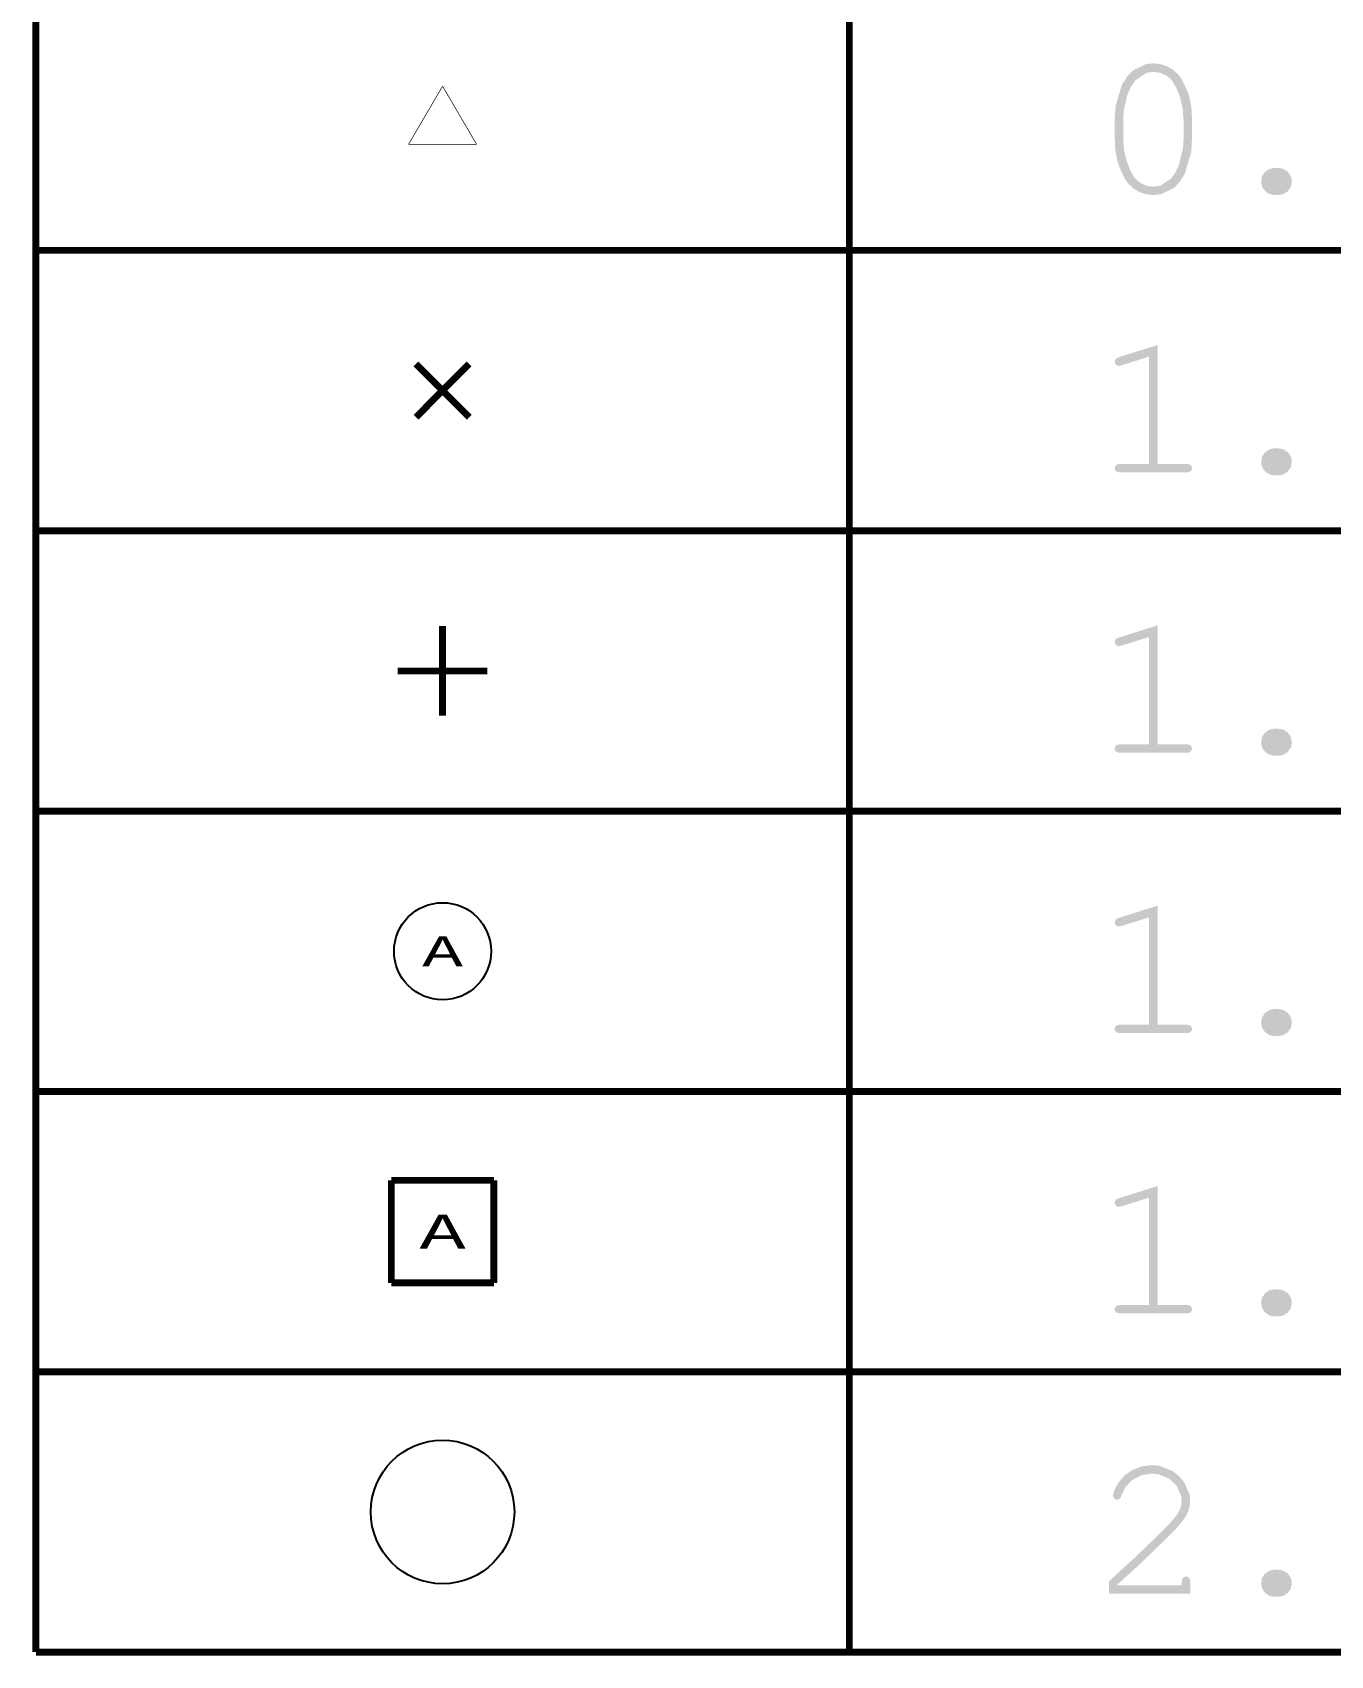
# Model space of a CAD drawing. Extents: x -3 to 268, y -4 to 76.
# Drawn here: x 110.87 to 129.87, y 30.49 to 54.22 of the extents above; entities that cross this region are included whole.
import ezdxf
from ezdxf.enums import TextEntityAlignment as Align

# ---------------------------------------------------------------- set-up
doc = ezdxf.new("R2010")
doc.units = 0
doc.layers.add('DRILL_SYMBOLS', color=255, linetype='CONTINUOUS')
doc.styles.add('MONOTxtStyle', font='monotxt')

msp = doc.modelspace()

# ---------------------------------------------------------------- hatches: boundary and pattern name
at = {"layer": 'DRILL_SYMBOLS'}
for points in [[(127.839866, 52.9614), (127.839866, 52.656713), (127.828056, 52.468572), (127.733574, 52.154363), (127.716819, 52.945287), (127.704551, 53.113561), (127.667747, 53.26975), (127.615562, 53.404699), (127.557151, 53.509252), (127.515037, 53.556859), (127.461937, 53.597142), (127.373314, 53.635595), (127.274437, 53.648412), (127.17675, 53.635228), (127.014885, 53.52976), (126.950706, 53.437475), (126.899437, 53.327611), (126.840843, 53.081517), (126.833519, 52.945287), (126.833519, 52.674291), (126.845787, 52.505834), (126.882591, 52.349096), (126.935142, 52.213598), (126.994651, 52.108861), (127.035667, 52.062352), (127.088401, 52.022435), (127.177391, 51.982885), (127.277366, 51.969701), (127.374412, 51.98293), (127.535545, 52.088765), (127.599632, 52.181371), (127.650901, 52.291555), (127.709495, 52.538015), (127.716819, 52.674291), (127.716819, 52.945287), (127.733574, 52.154363), (127.650901, 52.028295), (127.572075, 51.948837), (127.385307, 51.858028), (127.277366, 51.846677), (127.172081, 51.85748), (127.073021, 51.88989), (126.984214, 51.941692), (126.90969, 52.010717), (126.865196, 52.073705), (126.816673, 52.16599), (126.773277, 52.268529), (126.744163, 52.362279), (126.718895, 52.498876), (126.710472, 52.656713), (126.710472, 52.9614), (126.722282, 53.150182), (126.816764, 53.465123), (126.899437, 53.591283), (126.978263, 53.670751), (127.165031, 53.761571), (127.272972, 53.772924), (127.379173, 53.76212), (127.47805, 53.729711), (127.566307, 53.677892), (127.640648, 53.608861), (127.686058, 53.544774), (127.734398, 53.452123), (127.77761, 53.34995), (127.80764, 53.257299), (127.83181, 53.120336)], [(129.049827, 52.243627), (129.102562, 52.243627), (129.178733, 52.229162), (129.243187, 52.185766), (129.287132, 52.121862), (129.30178, 52.045873), (129.286949, 51.96787), (129.242454, 51.903783), (129.177818, 51.860954), (129.102562, 51.846677), (129.049827, 51.846677), (128.973655, 51.861137), (128.909202, 51.904516), (128.865257, 51.968419), (128.850608, 52.044408), (128.86544, 52.122411), (128.909935, 52.186498), (128.974571, 52.229345)], [(127.33596, 49.653881), (127.33596, 47.913646), (127.757835, 47.913646), (127.795555, 47.909435), (127.820823, 47.896801), (127.835106, 47.877208), (127.839866, 47.852123), (127.835106, 47.827953), (127.820823, 47.808178), (127.795555, 47.794994), (127.757835, 47.7906), (126.791038, 47.7906), (126.753318, 47.794994), (126.72805, 47.808178), (126.713768, 47.827953), (126.709007, 47.852123), (126.713768, 47.877208), (126.72805, 47.896801), (126.753318, 47.909435), (126.791038, 47.913646), (127.212913, 47.913646), (127.212913, 49.483959), (126.811546, 49.357982), (126.786277, 49.351391), (126.769065, 49.349193), (126.748008, 49.353771), (126.728782, 49.367504), (126.715049, 49.387462), (126.710472, 49.410717), (126.714134, 49.431957), (126.72512, 49.451732), (126.743064, 49.463817), (126.77346, 49.476635)], [(129.049827, 48.143627), (129.102562, 48.143627), (129.178733, 48.129162), (129.243187, 48.085766), (129.287132, 48.021862), (129.30178, 47.945873), (129.286949, 47.86787), (129.242454, 47.803783), (129.177818, 47.760954), (129.102562, 47.746677), (129.049827, 47.746677), (128.973655, 47.761137), (128.909202, 47.804516), (128.865257, 47.868419), (128.850608, 47.944408), (128.86544, 48.022411), (128.909935, 48.086498), (128.974571, 48.129345)], [(127.33596, 45.553881), (127.33596, 43.813646), (127.757835, 43.813646), (127.795555, 43.809435), (127.820823, 43.796801), (127.835106, 43.777208), (127.839866, 43.752123), (127.835106, 43.727953), (127.820823, 43.708178), (127.795555, 43.694994), (127.757835, 43.6906), (126.791038, 43.6906), (126.753318, 43.694994), (126.72805, 43.708178), (126.713768, 43.727953), (126.709007, 43.752123), (126.713768, 43.777208), (126.72805, 43.796801), (126.753318, 43.809435), (126.791038, 43.813646), (127.212913, 43.813646), (127.212913, 45.383959), (126.811546, 45.257982), (126.786277, 45.251391), (126.769065, 45.249193), (126.748008, 45.253771), (126.728782, 45.267504), (126.715049, 45.287462), (126.710472, 45.310717), (126.714134, 45.331957), (126.72512, 45.351732), (126.743064, 45.363817), (126.77346, 45.376635)], [(129.049827, 44.043627), (129.102562, 44.043627), (129.178733, 44.029162), (129.243187, 43.985766), (129.287132, 43.921862), (129.30178, 43.845873), (129.286949, 43.76787), (129.242454, 43.703783), (129.177818, 43.660954), (129.102562, 43.646677), (129.049827, 43.646677), (128.973655, 43.661137), (128.909202, 43.704516), (128.865257, 43.768419), (128.850608, 43.844408), (128.86544, 43.922411), (128.909935, 43.986498), (128.974571, 44.029345)], [(127.33596, 41.453881), (127.33596, 39.713646), (127.757835, 39.713646), (127.795555, 39.709435), (127.820823, 39.696801), (127.835106, 39.677208), (127.839866, 39.652123), (127.835106, 39.627953), (127.820823, 39.608178), (127.795555, 39.594994), (127.757835, 39.5906), (126.791038, 39.5906), (126.753318, 39.594994), (126.72805, 39.608178), (126.713768, 39.627953), (126.709007, 39.652123), (126.713768, 39.677208), (126.72805, 39.696801), (126.753318, 39.709435), (126.791038, 39.713646), (127.212913, 39.713646), (127.212913, 41.283959), (126.811546, 41.157982), (126.786277, 41.151391), (126.769065, 41.149193), (126.748008, 41.153771), (126.728782, 41.167504), (126.715049, 41.187462), (126.710472, 41.210717), (126.714134, 41.231957), (126.72512, 41.251732), (126.743064, 41.263817), (126.77346, 41.276635)], [(129.049827, 39.943627), (129.102562, 39.943627), (129.178733, 39.929162), (129.243187, 39.885766), (129.287132, 39.821862), (129.30178, 39.745873), (129.286949, 39.66787), (129.242454, 39.603783), (129.177818, 39.560954), (129.102562, 39.546677), (129.049827, 39.546677), (128.973655, 39.561137), (128.909202, 39.604516), (128.865257, 39.668419), (128.850608, 39.744408), (128.86544, 39.822411), (128.909935, 39.886498), (128.974571, 39.929345)], [(127.33596, 37.353881), (127.33596, 35.613646), (127.757835, 35.613646), (127.795555, 35.609435), (127.820823, 35.596801), (127.835106, 35.577208), (127.839866, 35.552123), (127.835106, 35.527953), (127.820823, 35.508178), (127.795555, 35.494994), (127.757835, 35.4906), (126.791038, 35.4906), (126.753318, 35.494994), (126.72805, 35.508178), (126.713768, 35.527953), (126.709007, 35.552123), (126.713768, 35.577208), (126.72805, 35.596801), (126.753318, 35.609435), (126.791038, 35.613646), (127.212913, 35.613646), (127.212913, 37.183959), (126.811546, 37.057982), (126.786277, 37.051391), (126.769065, 37.049193), (126.748008, 37.053771), (126.728782, 37.067504), (126.715049, 37.087462), (126.710472, 37.110717), (126.714134, 37.131957), (126.72512, 37.151732), (126.743064, 37.163817), (126.77346, 37.176635)], [(129.049827, 35.843627), (129.102562, 35.843627), (129.178733, 35.829162), (129.243187, 35.785766), (129.287132, 35.721862), (129.30178, 35.645873), (129.286949, 35.56787), (129.242454, 35.503783), (129.177818, 35.460954), (129.102562, 35.446677), (129.049827, 35.446677), (128.973655, 35.461137), (128.909202, 35.504516), (128.865257, 35.568419), (128.850608, 35.644408), (128.86544, 35.722411), (128.909935, 35.786498), (128.974571, 35.829345)], [(126.745628, 31.513646), (127.690452, 31.513646), (127.690452, 31.561986), (127.694847, 31.599706), (127.70803, 31.624975), (127.728172, 31.639257), (127.75344, 31.644017), (127.77761, 31.639257), (127.797386, 31.624975), (127.810569, 31.599706), (127.814964, 31.561986), (127.814964, 31.3906), (126.625511, 31.3906), (126.625511, 31.57224), (126.995384, 31.912084), (127.355003, 32.257787), (127.494529, 32.398778), (127.582054, 32.496557), (127.633873, 32.568151), (127.666282, 32.63059), (127.683311, 32.688634), (127.688987, 32.747045), (127.681022, 32.823858), (127.617302, 32.96375), (127.561546, 33.02683), (127.494529, 33.080022), (127.340721, 33.140813), (127.253929, 33.148412), (127.101951, 33.125341), (126.968284, 33.056127), (126.865745, 32.952855), (126.807151, 32.827611), (126.797264, 32.798681), (126.785179, 32.782201), (126.766136, 32.771215), (126.744163, 32.767553), (126.721275, 32.771764), (126.702415, 32.784398), (126.689781, 32.802892), (126.685569, 32.824682), (126.704795, 32.907445), (126.762474, 33.015111), (126.854026, 33.122411), (126.974876, 33.204076), (127.112022, 33.255712), (127.252464, 33.272924), (127.363426, 33.262944), (127.56118, 33.18311), (127.647972, 33.113256), (127.72039, 33.030767), (127.803154, 32.849859), (127.813499, 32.751439), (127.806541, 32.669957), (127.785667, 32.595433), (127.74813, 32.521093), (127.691185, 32.44016), (127.597984, 32.334508), (127.451683, 32.18601), (127.058372, 31.806249), (126.745628, 31.522435)], [(129.049827, 31.743627), (129.102562, 31.743627), (129.178733, 31.729162), (129.243187, 31.685766), (129.287132, 31.621862), (129.30178, 31.545873), (129.286949, 31.46787), (129.242454, 31.403783), (129.177818, 31.360954), (129.102562, 31.346677), (129.049827, 31.346677), (128.973655, 31.361137), (128.909202, 31.404516), (128.865257, 31.468419), (128.850608, 31.544408), (128.86544, 31.622411), (128.909935, 31.686498), (128.974571, 31.729345)]]:
    msp.add_hatch(color=7, dxfattribs=at).paths.add_polyline_path(points)

# ---------------------------------------------------------------- linework, layer by layer
at = {"layer": 'DRILL_SYMBOLS', "color": 7}
for points, const_width in [([(110.923999, 75.637377), (110.923999, 30.537377)], 0.1), ([(122.825755, 67.437377), (122.825755, 30.537377)], 0.1), ([(127.839866, 52.9614), (127.839866, 52.656713), (127.828056, 52.468572), (127.733574, 52.154363), (127.716819, 52.945287), (127.704551, 53.113561), (127.667747, 53.26975), (127.615562, 53.404699), (127.557151, 53.509252), (127.515037, 53.556859), (127.461937, 53.597142), (127.373314, 53.635595), (127.274437, 53.648412), (127.17675, 53.635228), (127.014885, 53.52976), (126.950706, 53.437475), (126.899437, 53.327611), (126.840843, 53.081517), (126.833519, 52.945287), (126.833519, 52.674291), (126.845787, 52.505834), (126.882591, 52.349096), (126.935142, 52.213598), (126.994651, 52.108861), (127.035667, 52.062352), (127.088401, 52.022435), (127.177391, 51.982885), (127.277366, 51.969701), (127.374412, 51.98293), (127.535545, 52.088765), (127.599632, 52.181371), (127.650901, 52.291555), (127.709495, 52.538015), (127.716819, 52.674291), (127.716819, 52.945287), (127.733574, 52.154363), (127.650901, 52.028295), (127.572075, 51.948837), (127.385307, 51.858028), (127.277366, 51.846677), (127.172081, 51.85748), (127.073021, 51.88989), (126.984214, 51.941692), (126.90969, 52.010717), (126.865196, 52.073705), (126.816673, 52.16599), (126.773277, 52.268529), (126.744163, 52.362279), (126.718895, 52.498876), (126.710472, 52.656713), (126.710472, 52.9614), (126.722282, 53.150182), (126.816764, 53.465123), (126.899437, 53.591283), (126.978263, 53.670751), (127.165031, 53.761571), (127.272972, 53.772924), (127.379173, 53.76212), (127.47805, 53.729711), (127.566307, 53.677892), (127.640648, 53.608861), (127.686058, 53.544774), (127.734398, 53.452123), (127.77761, 53.34995), (127.80764, 53.257299), (127.83181, 53.120336), (127.839866, 52.9614)], 0.000001), ([(116.874877, 53.439133), (116.377418, 52.589918)], 0.01), ([(117.372336, 52.589918), (116.874877, 53.439133)], 0.01), ([(116.377418, 52.589918), (117.372336, 52.589918)], 0.01), ([(129.049827, 52.243627), (129.102562, 52.243627), (129.178733, 52.229162), (129.243187, 52.185766), (129.287132, 52.121862), (129.30178, 52.045873), (129.286949, 51.96787), (129.242454, 51.903783), (129.177818, 51.860954), (129.102562, 51.846677), (129.049827, 51.846677), (128.973655, 51.861137), (128.909202, 51.904516), (128.865257, 51.968419), (128.850608, 52.044408), (128.86544, 52.122411), (128.909935, 52.186498), (128.974571, 52.229345), (129.049827, 52.243627)], 0.000001), ([(110.923999, 51.037377), (267.529853, 51.037377)], 0.1), ([(127.33596, 49.653881), (127.33596, 47.913646), (127.757835, 47.913646), (127.795555, 47.909435), (127.820823, 47.896801), (127.835106, 47.877208), (127.839866, 47.852123), (127.835106, 47.827953), (127.820823, 47.808178), (127.795555, 47.794994), (127.757835, 47.7906), (126.791038, 47.7906), (126.753318, 47.794994), (126.72805, 47.808178), (126.713768, 47.827953), (126.709007, 47.852123), (126.713768, 47.877208), (126.72805, 47.896801), (126.753318, 47.909435), (126.791038, 47.913646), (127.212913, 47.913646), (127.212913, 49.483959), (126.811546, 49.357982), (126.786277, 49.351391), (126.769065, 49.349193), (126.748008, 49.353771), (126.728782, 49.367504), (126.715049, 49.387462), (126.710472, 49.410717), (126.714134, 49.431957), (126.72512, 49.451732), (126.743064, 49.463817), (126.77346, 49.476635), (127.33596, 49.653881)], 0.000001), ([(116.485763, 48.598263), (117.263991, 49.376491)], 0.1), ([(116.485763, 49.376491), (117.263991, 48.598263)], 0.1), ([(129.049827, 48.143627), (129.102562, 48.143627), (129.178733, 48.129162), (129.243187, 48.085766), (129.287132, 48.021862), (129.30178, 47.945873), (129.286949, 47.86787), (129.242454, 47.803783), (129.177818, 47.760954), (129.102562, 47.746677), (129.049827, 47.746677), (128.973655, 47.761137), (128.909202, 47.804516), (128.865257, 47.868419), (128.850608, 47.944408), (128.86544, 48.022411), (128.909935, 48.086498), (128.974571, 48.129345), (129.049827, 48.143627)], 0.000001), ([(110.923999, 46.937377), (267.529853, 46.937377)], 0.1), ([(116.874877, 44.231168), (116.874877, 45.543586)], 0.1), ([(127.33596, 45.553881), (127.33596, 43.813646), (127.757835, 43.813646), (127.795555, 43.809435), (127.820823, 43.796801), (127.835106, 43.777208), (127.839866, 43.752123), (127.835106, 43.727953), (127.820823, 43.708178), (127.795555, 43.694994), (127.757835, 43.6906), (126.791038, 43.6906), (126.753318, 43.694994), (126.72805, 43.708178), (126.713768, 43.727953), (126.709007, 43.752123), (126.713768, 43.777208), (126.72805, 43.796801), (126.753318, 43.809435), (126.791038, 43.813646), (127.212913, 43.813646), (127.212913, 45.383959), (126.811546, 45.257982), (126.786277, 45.251391), (126.769065, 45.249193), (126.748008, 45.253771), (126.728782, 45.267504), (126.715049, 45.287462), (126.710472, 45.310717), (126.714134, 45.331957), (126.72512, 45.351732), (126.743064, 45.363817), (126.77346, 45.376635), (127.33596, 45.553881)], 0.000001), ([(116.218668, 44.887377), (117.531086, 44.887377)], 0.1), ([(129.049827, 44.043627), (129.102562, 44.043627), (129.178733, 44.029162), (129.243187, 43.985766), (129.287132, 43.921862), (129.30178, 43.845873), (129.286949, 43.76787), (129.242454, 43.703783), (129.177818, 43.660954), (129.102562, 43.646677), (129.049827, 43.646677), (128.973655, 43.661137), (128.909202, 43.704516), (128.865257, 43.768419), (128.850608, 43.844408), (128.86544, 43.922411), (128.909935, 43.986498), (128.974571, 44.029345), (129.049827, 44.043627)], 0.000001), ([(110.923999, 42.837377), (267.529853, 42.837377)], 0.1), ([(127.33596, 41.453881), (127.33596, 39.713646), (127.757835, 39.713646), (127.795555, 39.709435), (127.820823, 39.696801), (127.835106, 39.677208), (127.839866, 39.652123), (127.835106, 39.627953), (127.820823, 39.608178), (127.795555, 39.594994), (127.757835, 39.5906), (126.791038, 39.5906), (126.753318, 39.594994), (126.72805, 39.608178), (126.713768, 39.627953), (126.709007, 39.652123), (126.713768, 39.677208), (126.72805, 39.696801), (126.753318, 39.709435), (126.791038, 39.713646), (127.212913, 39.713646), (127.212913, 41.283959), (126.811546, 41.157982), (126.786277, 41.151391), (126.769065, 41.149193), (126.748008, 41.153771), (126.728782, 41.167504), (126.715049, 41.187462), (126.710472, 41.210717), (126.714134, 41.231957), (126.72512, 41.251732), (126.743064, 41.263817), (126.77346, 41.276635), (127.33596, 41.453881)], 0.000001), ([(129.049827, 39.943627), (129.102562, 39.943627), (129.178733, 39.929162), (129.243187, 39.885766), (129.287132, 39.821862), (129.30178, 39.745873), (129.286949, 39.66787), (129.242454, 39.603783), (129.177818, 39.560954), (129.102562, 39.546677), (129.049827, 39.546677), (128.973655, 39.561137), (128.909202, 39.604516), (128.865257, 39.668419), (128.850608, 39.744408), (128.86544, 39.822411), (128.909935, 39.886498), (128.974571, 39.929345), (129.049827, 39.943627)], 0.000001), ([(110.923999, 38.737377), (267.529853, 38.737377)], 0.1), ([(117.624877, 37.437377), (116.124877, 37.437377)], 0.1), ([(116.124877, 37.437377), (116.124877, 35.937377)], 0.1), ([(117.624877, 35.937377), (117.624877, 37.437377)], 0.1), ([(127.33596, 37.353881), (127.33596, 35.613646), (127.757835, 35.613646), (127.795555, 35.609435), (127.820823, 35.596801), (127.835106, 35.577208), (127.839866, 35.552123), (127.835106, 35.527953), (127.820823, 35.508178), (127.795555, 35.494994), (127.757835, 35.4906), (126.791038, 35.4906), (126.753318, 35.494994), (126.72805, 35.508178), (126.713768, 35.527953), (126.709007, 35.552123), (126.713768, 35.577208), (126.72805, 35.596801), (126.753318, 35.609435), (126.791038, 35.613646), (127.212913, 35.613646), (127.212913, 37.183959), (126.811546, 37.057982), (126.786277, 37.051391), (126.769065, 37.049193), (126.748008, 37.053771), (126.728782, 37.067504), (126.715049, 37.087462), (126.710472, 37.110717), (126.714134, 37.131957), (126.72512, 37.151732), (126.743064, 37.163817), (126.77346, 37.176635), (127.33596, 37.353881)], 0.000001), ([(116.124877, 35.937377), (117.624877, 35.937377)], 0.1), ([(129.049827, 35.843627), (129.102562, 35.843627), (129.178733, 35.829162), (129.243187, 35.785766), (129.287132, 35.721862), (129.30178, 35.645873), (129.286949, 35.56787), (129.242454, 35.503783), (129.177818, 35.460954), (129.102562, 35.446677), (129.049827, 35.446677), (128.973655, 35.461137), (128.909202, 35.504516), (128.865257, 35.568419), (128.850608, 35.644408), (128.86544, 35.722411), (128.909935, 35.786498), (128.974571, 35.829345), (129.049827, 35.843627)], 0.000001), ([(110.923999, 34.637377), (267.529853, 34.637377)], 0.1), ([(126.745628, 31.513646), (127.690452, 31.513646), (127.690452, 31.561986), (127.694847, 31.599706), (127.70803, 31.624975), (127.728172, 31.639257), (127.75344, 31.644017), (127.77761, 31.639257), (127.797386, 31.624975), (127.810569, 31.599706), (127.814964, 31.561986), (127.814964, 31.3906), (126.625511, 31.3906), (126.625511, 31.57224), (126.995384, 31.912084), (127.355003, 32.257787), (127.494529, 32.398778), (127.582054, 32.496557), (127.633873, 32.568151), (127.666282, 32.63059), (127.683311, 32.688634), (127.688987, 32.747045), (127.681022, 32.823858), (127.617302, 32.96375), (127.561546, 33.02683), (127.494529, 33.080022), (127.340721, 33.140813), (127.253929, 33.148412), (127.101951, 33.125341), (126.968284, 33.056127), (126.865745, 32.952855), (126.807151, 32.827611), (126.797264, 32.798681), (126.785179, 32.782201), (126.766136, 32.771215), (126.744163, 32.767553), (126.721275, 32.771764), (126.702415, 32.784398), (126.689781, 32.802892), (126.685569, 32.824682), (126.704795, 32.907445), (126.762474, 33.015111), (126.854026, 33.122411), (126.974876, 33.204076), (127.112022, 33.255712), (127.252464, 33.272924), (127.363426, 33.262944), (127.56118, 33.18311), (127.647972, 33.113256), (127.72039, 33.030767), (127.803154, 32.849859), (127.813499, 32.751439), (127.806541, 32.669957), (127.785667, 32.595433), (127.74813, 32.521093), (127.691185, 32.44016), (127.597984, 32.334508), (127.451683, 32.18601), (127.058372, 31.806249), (126.745628, 31.522435), (126.745628, 31.513646)], 0.000001), ([(129.049827, 31.743627), (129.102562, 31.743627), (129.178733, 31.729162), (129.243187, 31.685766), (129.287132, 31.621862), (129.30178, 31.545873), (129.286949, 31.46787), (129.242454, 31.403783), (129.177818, 31.360954), (129.102562, 31.346677), (129.049827, 31.346677), (128.973655, 31.361137), (128.909202, 31.404516), (128.865257, 31.468419), (128.850608, 31.544408), (128.86544, 31.622411), (128.909935, 31.686498), (128.974571, 31.729345), (129.049827, 31.743627)], 0.000001), ([(110.923999, 30.537377), (267.529853, 30.537377)], 0.1)]:
    msp.add_lwpolyline(points, dxfattribs=dict(at, const_width=const_width))
for centre, radius in [((116.874877, 40.787377), 0.7104), ((116.874877, 32.587377), 1.05)]:
    msp.add_circle(centre, radius, dxfattribs=at)

# ---------------------------------------------------------------- texts
at = {"layer": 'DRILL_SYMBOLS', "style": 'MONOTxtStyle', "width": 1.555556}
for height, p in [(0.440267, (116.874877, 40.787377)), (0.5, (116.874877, 36.687377))]:
    msp.add_text('A', height=height, dxfattribs=at).set_placement(p, align=Align.MIDDLE_CENTER)

doc.saveas('drawing.dxf')
